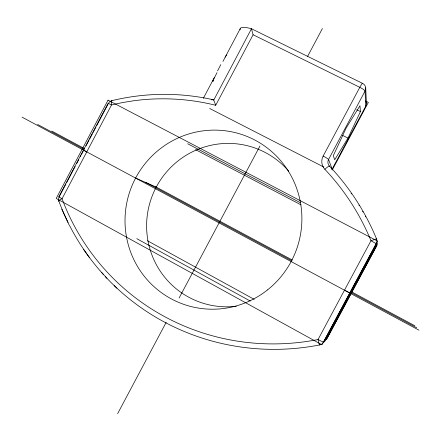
<?xml version="1.0" encoding="UTF-8"?>
<svg xmlns="http://www.w3.org/2000/svg" width="441" height="441" viewBox="0 0 441 441"><rect width="100%" height="100%" fill="white"/><g stroke="black" fill="none" stroke-linecap="round" stroke-linejoin="round"><path stroke-width="0.66" d="M376.432 240.152L376.498 238.796A236.359 229.502 86.2 0 0 329.427 166.053A5.832 5.727 -23.3 0 1 328.562 159.471L365.065 91.066A5.876 5.683 -24.2 0 0 362.623 83.399L251.535 28.775A49.144 8.434 28.3 0 0 240.147 29.828M58.896 196.669L108.144 103.282L111.54 104.914L122.819 102.505L134.224 100.691A232.032 225.241 86.3 0 1 211.498 104.274L215.71 105.278L253.095 34.745L251.42 28.693M212.749 81.105L217.005 72.655M347.988 138.099L360.429 111.584L359.955 105.735L346.152 128.05L333.33 155.618L334.686 159.807L347.988 138.099L342.497 135.326M222.948 61.442L240.169 28.781M68.041 222.473A237.942 231.745 -39 0 1 58.929 201.316A5.524 5.281 -72.9 0 1 59.248 196.675L65.941 183.985M66.58 182.772L75.179 166.455M76.773 163.435L78.685 159.807M80.279 156.787L80.918 155.579M81.557 154.367L83.151 151.346M84.424 148.926L83.531 150.067L86.772 151.88M86.023 145.899L88.9 140.447M89.534 139.235L92.412 133.783M93.051 132.57L95.923 127.118M96.562 125.906L108.381 103.492A5.54 5.298 -60.3 0 1 112.036 100.614A236.359 229.502 86.2 0 1 213.852 99.886L251.497 28.698M203.329 98.321L214.243 77.682M117.642 413.63L166.169 322.377M179.107 298.039L259.975 145.949M307.526 56.514L322.41 28.533M105.388 276.65A237.942 231.745 -39 0 0 319.615 344.945A5.915 5.816 48.7 0 0 323.573 342.029L327.591 337.277L376.096 246.784L376.234 243.702L370.991 240.731A232.005 225.213 86.3 0 0 324.863 169.322A11.736 11.527 -23.5 0 1 323.132 156.092L359.806 87.335A5.887 0.623 -63 0 1 362.623 83.399M332.205 170.055L368.34 102.378L365.87 101.154M225.125 57.137L226.393 55.191M319.907 344.608L319.615 344.945A5.893 0.408 78.3 0 1 318.049 339.531L370.991 240.731L376.498 238.796A5.926 5.843 6.4 0 1 376.256 243.735L323.573 342.029A5.904 0.474 28.7 0 1 318.049 339.531A233.598 227.462 -39.2 0 1 62.06 198.737A5.595 0.424 27.3 0 1 59.248 196.675M211.217 99.738L213.824 99.853M375.556 246.596L376.096 246.784A5.457 5.38 7.6 0 0 376.427 242.506M135.596 178.081L156.252 187.089M253.095 34.745L359.806 87.335A5.794 1.014 27.3 0 1 365.065 91.066L365.787 106.088L332.15 169.101A5.375 5.286 -21.2 0 0 331.935 169.548M356.791 109.776L360.429 111.584M209.701 108.492L323.826 167.067M187.668 143.749L300.53 202.805M376.184 242.39L377.402 243.03L324.444 341.836A228.306 222.666 -38.4 0 1 323.137 342.1M195.506 149.62L301.021 204.872M51.845 131.104L84.628 148.678M155.651 186.769L292.24 260.008M351.124 291.584L414.865 325.767M344.487 290.195L349.845 292.934L351.819 292.08L351.339 291.771M37.606 124.434L83.718 149.168M145.602 182.365L291.826 260.807M350.071 292.052L416.811 327.856M22.05 117.146L418.95 330.16M147.404 240.725L254.248 299.378M136.793 238.669L250.256 301.049M114.153 285.559L116.931 288.188M106.981 278.348L100.201 270.884M351.119 193.445L351.516 193.985M83.707 249.6L89.545 257.77M358.935 205.076L359.354 205.76M362.634 211.294L363.031 211.989M365.352 216.189L365.721 216.884M69.209 225.142L61.823 209.172M215.71 105.278L213.698 99.909M329.664 166.67L329.427 166.053A5.816 0.7 -43.1 0 0 324.863 169.322M365.716 87.853L366.388 103.117M325.392 339.41A218.207 213.119 -37.7 0 0 326.687 339.14L377.259 244.794A216.856 211.245 85.1 0 0 376.493 242.908M236.337 306.241A81.861 80.72 -68.8 0 1 152.217 195.925A81.861 80.72 -68.8 0 1 288.723 171.169M103.563 274.671A237.942 231.745 -39 0 1 101.766 272.67M99.997 270.647A237.942 231.745 -39 0 1 69.551 225.489M58.929 201.316A5.584 1.108 -19.7 0 1 62.06 198.737L111.54 104.914A5.595 1.262 75.7 0 1 112.036 100.614M325.315 339.493A5.441 5.358 46.9 0 0 327.591 337.277A5.435 0.402 28.7 0 0 326.963 336.681M331.902 169.162A5.331 0.452 27.6 0 0 332.15 169.101L328.562 159.471A5.783 0.535 27.7 0 0 323.126 156.086M365.275 106.275A5.342 0.86 27.3 0 0 365.787 106.088A5.408 5.248 -23 0 0 365.732 101.066M226.718 55.186A15.815 3.335 -79.4 0 1 226.895 55.02M220.781 64.634A15.683 0.518 -62.6 0 1 217.551 70.88M213.113 81.403A15.733 3.936 -48.1 0 1 213.416 80.582M108.028 100.162L56.211 198.444L321.974 344.79L377.557 241.089L108.028 100.162M267.516 289.908A89.749 88.244 -68.8 0 0 247.037 136.434A89.749 88.244 -68.8 0 0 125.806 232.65A89.749 88.244 -68.8 0 0 267.516 289.908"/></g></svg>
